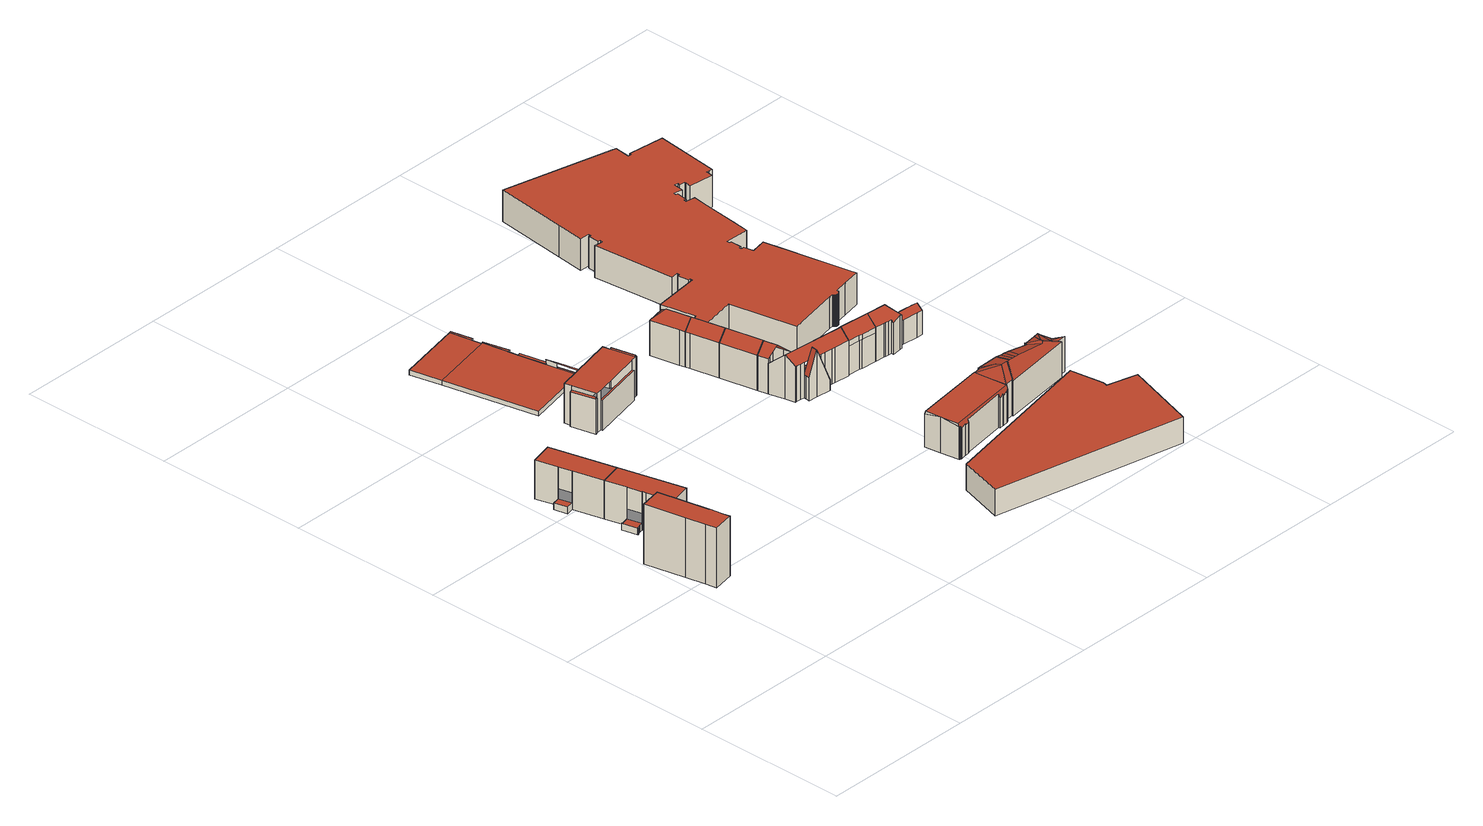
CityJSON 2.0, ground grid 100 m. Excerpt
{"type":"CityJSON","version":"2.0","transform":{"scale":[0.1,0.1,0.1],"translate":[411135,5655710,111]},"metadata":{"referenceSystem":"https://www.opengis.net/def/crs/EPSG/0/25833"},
"CityObjects":{
"building1":{"type":"Building","attributes":{"Gemeindeschluessel":14612000,"Geometrietyp2DReferenz":"3000","function":"31001_9998","roofType":"9999"},"children":["building1-1","building1-2"]},
"building1-1":{"type":"BuildingPart","attributes":{"Dachtyp_tdc":"tdcPolyFlatRoof","Dachneigung":32.72,"QualitaetDacherkennung":37,"Geometrietyp2DReferenz":"3000","measuredHeight":5.26,"roofType":"2100"},"parents":["building1"],"geometry":[{"type":"MultiSurface","lod":"2","boundaries":[[[0,1,2,3]],[[4,5,6,7]],[[5,0,3,6]],[[5,4,1,0]],[[3,2,7,6]]],"semantics":{"surfaces":[{"type":"WallSurface"},{"type":"RoofSurface"},{"type":"GroundSurface"}],"values":[0,0,0,1,2]}}]},
"building1-2":{"type":"BuildingPart","attributes":{"Dachtyp_tdc":"tdcPolyFlatRoof","Dachneigung":0,"QualitaetDacherkennung":58,"Geometrietyp2DReferenz":"3000","measuredHeight":38.92,"roofType":"1000"},"parents":["building1"],"geometry":[{"type":"MultiSurface","lod":"2","boundaries":[[[8,2,1]],[[8,9,10,2]],[[9,11,12,10]],[[11,13,14,12]],[[13,15,16,14]],[[15,17,18,16]],[[17,19,20,18]],[[19,21,7,20]],[[21,4,7]],[[21,19,17,15,13,11,9,8]],[[2,10,12,14,16,18,20,7]]],"semantics":{"surfaces":[{"type":"WallSurface"},{"type":"RoofSurface"},{"type":"GroundSurface"}],"values":[0,0,0,0,0,0,0,0,0,1,2]}}]},
"building2":{"type":"Building","attributes":{"Gemeindeschluessel":14612000,"Geometrietyp2DReferenz":"3000","function":"31001_9998","roofType":"9999"},"children":["building2-1","building2-2"]},
"building2-1":{"type":"BuildingPart","attributes":{"Dachtyp_tdc":"tdcPolyFlatRoof","Dachneigung":0,"QualitaetDacherkennung":63,"Geometrietyp2DReferenz":"3000","measuredHeight":25.12,"roofType":"1000"},"parents":["building2"],"geometry":[{"type":"MultiSurface","lod":"2","boundaries":[[[22,23,24,25]],[[23,26,27,24]],[[26,28,29,27]],[[28,30,31,29]],[[30,32,33,31]],[[32,34,35,33]],[[34,36,37,38,35]],[[39,40,41,42,43]],[[40,44,45,41]],[[44,22,25,45]],[[44,40,39,36,34,32,30,28,26,23,22]],[[25,24,27,29,31,33,35,38,42,41,45]]],"semantics":{"surfaces":[{"type":"WallSurface"},{"type":"RoofSurface"},{"type":"GroundSurface"}],"values":[0,0,0,0,0,0,0,0,0,0,1,2]}}]},
"building2-2":{"type":"BuildingPart","attributes":{"Dachtyp_tdc":"tdcPolyFlatRoof","Dachneigung":0,"QualitaetDacherkennung":78,"Geometrietyp2DReferenz":"3000","measuredHeight":4.37,"roofType":"1000"},"parents":["building2"],"geometry":[{"type":"MultiSurface","lod":"2","boundaries":[[[37,46,47,38]],[[46,48,49,47]],[[48,50,51,49]],[[50,52,53,51]],[[52,54,55,53]],[[54,56,57,55]],[[56,58,59,57]],[[58,60,61,59]],[[60,62,63,61]],[[62,64,65,63]],[[64,43,42,65]],[[43,64,62,60,58,56,54,52,50,48,46,37]],[[38,47,49,51,53,55,57,59,61,63,65,42]]],"semantics":{"surfaces":[{"type":"WallSurface"},{"type":"RoofSurface"},{"type":"GroundSurface"}],"values":[0,0,0,0,0,0,0,0,0,0,0,1,2]}}]},
"building3":{"type":"Building","attributes":{"Gemeindeschluessel":14612000,"Geometrietyp2DReferenz":"3000","function":"31001_9998","roofType":"9999"},"children":["building3-1","building3-2"]},
"building3-1":{"type":"BuildingPart","attributes":{"Dachtyp_tdc":"tdcPolyFlatRoof","Dachneigung":0,"QualitaetDacherkennung":77,"Geometrietyp2DReferenz":"3000","measuredHeight":4.37,"roofType":"1000"},"parents":["building3"],"geometry":[{"type":"MultiSurface","lod":"2","boundaries":[[[66,67,68,69]],[[67,70,71,68]],[[70,72,73,71]],[[72,74,75,73]],[[72,70,67,66,74]],[[75,69,68,71,73]]],"semantics":{"surfaces":[{"type":"WallSurface"},{"type":"RoofSurface"},{"type":"GroundSurface"}],"values":[0,0,0,0,1,2]}}]},
"building3-2":{"type":"BuildingPart","attributes":{"Dachtyp_tdc":"tdcPolyFlatRoof","Dachneigung":0,"QualitaetDacherkennung":64,"Geometrietyp2DReferenz":"3000","measuredHeight":25.1,"roofType":"1000"},"parents":["building3"],"geometry":[{"type":"MultiSurface","lod":"2","boundaries":[[[76,77,78,79]],[[77,80,81,78]],[[80,82,66,69,81]],[[83,84,73,75,74]],[[84,85,86,73]],[[85,87,88,86]],[[87,76,79,88]],[[87,85,84,83,82,80,77,76]],[[79,78,81,69,75,73,86,88]]],"semantics":{"surfaces":[{"type":"WallSurface"},{"type":"RoofSurface"},{"type":"GroundSurface"}],"values":[0,0,0,0,0,0,0,1,2]}}]},
"building4":{"type":"Building","attributes":{"Gemeindeschluessel":14612000,"Geometrietyp2DReferenz":"3000","function":"31001_9998","roofType":"9999"},"children":["building4-1","building4-2","building4-3","building4-4"]},
"building4-1":{"type":"BuildingPart","attributes":{"Dachtyp_tdc":"tdcFreeFormRoof","Dachneigung":64.89,"QualitaetDacherkennung":22,"Geometrietyp2DReferenz":"3000","measuredHeight":23.74,"roofType":"5000"},"parents":["building4"],"geometry":[{"type":"MultiSurface","lod":"2","boundaries":[[[89,90,91,92]],[[90,93,94,91]],[[93,95,96,94]],[[97,95,93]],[[98,97,93,90]],[[98,90,89]],[[97,98,89,95]],[[92,91,94,96]]],"semantics":{"surfaces":[{"type":"WallSurface"},{"type":"RoofSurface"},{"type":"GroundSurface"}],"values":[0,0,0,1,1,1,1,2]}}]},
"building4-2":{"type":"BuildingPart","attributes":{"Dachtyp_tdc":"tdcPolyFlatRoof","Dachneigung":0,"QualitaetDacherkennung":41,"Geometrietyp2DReferenz":"3000","measuredHeight":19.49,"roofType":"1000"},"parents":["building4"],"geometry":[{"type":"MultiSurface","lod":"2","boundaries":[[[99,100,101,102]],[[100,103,104,101]],[[103,105,106,104]],[[105,103,100,99]],[[102,101,104,106]]],"semantics":{"surfaces":[{"type":"WallSurface"},{"type":"RoofSurface"},{"type":"GroundSurface"}],"values":[0,0,0,1,2]}}]},
"building4-3":{"type":"BuildingPart","attributes":{"Dachtyp_tdc":"tdcPolyFlatRoof","Dachneigung":0,"QualitaetDacherkennung":67,"Geometrietyp2DReferenz":"3000","measuredHeight":25.8,"roofType":"1000"},"parents":["building4"],"geometry":[{"type":"MultiSurface","lod":"2","boundaries":[[[107,108,102,109,110]],[[108,99,102]],[[111,106,105]],[[111,112,89,92,106]],[[113,114,115,96,95]],[[114,116,117,115]],[[116,118,119,120,117]],[[116,114,113,112,111,108,107,118]],[[120,109,102,106,92,96,115,117]]],"semantics":{"surfaces":[{"type":"WallSurface"},{"type":"RoofSurface"},{"type":"GroundSurface"}],"values":[0,0,0,0,0,0,0,1,2]}}]},
"building4-4":{"type":"BuildingPart","attributes":{"Dachtyp_tdc":"tdcFreeFormRoof","Dachneigung":62.15,"QualitaetDacherkennung":32,"Geometrietyp2DReferenz":"3000","measuredHeight":26.57,"roofType":"5000"},"parents":["building4"],"geometry":[{"type":"MultiSurface","lod":"2","boundaries":[[[119,121,122,120]],[[121,123,124,122]],[[123,110,109,124]],[[125,110,123]],[[126,125,123,121]],[[126,121,119]],[[125,126,119,110]],[[120,122,124,109]]],"semantics":{"surfaces":[{"type":"WallSurface"},{"type":"RoofSurface"},{"type":"GroundSurface"}],"values":[0,0,0,1,1,1,1,2]}}]},
"building5":{"type":"Building","attributes":{"Gemeindeschluessel":14612000,"Geometrietyp2DReferenz":"3000","function":"31001_9998","roofType":"9999"},"children":["building5-1","building5-2","building5-3","building5-4","building5-5","building5-6","building5-7"]},
"building5-1":{"type":"BuildingPart","attributes":{"Dachtyp_tdc":"tdcPolyFlatRoof","Dachneigung":0,"QualitaetDacherkennung":0,"Geometrietyp2DReferenz":"3000","measuredHeight":3.2,"roofType":"9999"},"parents":["building5"],"geometry":[{"type":"MultiSurface","lod":"2","boundaries":[[[127,128,129,130,131]],[[131,130,132,133,134]],[[130,129,135,132]],[[129,128,136,135]],[[134,137,127,131]],[[133,132,135,136,138]],[[138,136,128,127,137]],[[133,138,137,134]]],"semantics":{"surfaces":[{"type":"RoofSurface"},{"type":"WallSurface"},{"type":"GroundSurface"},{"type":"ClosureSurface","isClosure":"1","QuelleClosure":"LoD1Solid"}],"values":[0,1,1,1,1,2,3,3]}}]},
"building5-2":{"type":"BuildingPart","attributes":{"Dachtyp_tdc":"tdcPolyFlatRoof","Dachneigung":0,"QualitaetDacherkennung":59,"Geometrietyp2DReferenz":"3000","measuredHeight":6.04,"roofType":"1000"},"parents":["building5"],"geometry":[{"type":"MultiSurface","lod":"2","boundaries":[[[139,140,141,142,136,128]],[[143,144,145,146,147,148]],[[149,144,143,140,139]],[[136,142,147,146,138]]],"semantics":{"surfaces":[{"type":"WallSurface"},{"type":"RoofSurface"},{"type":"GroundSurface"}],"values":[0,0,1,2]}}]},
"building5-3":{"type":"BuildingPart","attributes":{"Dachtyp_tdc":"tdcPolyFlatRoof","Dachneigung":0,"QualitaetDacherkennung":25,"Geometrietyp2DReferenz":"3000","measuredHeight":3,"roofType":"1000"},"parents":["building5"],"geometry":[{"type":"MultiSurface","lod":"2","boundaries":[[[150,151,152,153]],[[154,155,156,157]],[[158,150,153,159]],[[158,155,154,151,150]],[[153,152,157,156,159]]],"semantics":{"surfaces":[{"type":"WallSurface"},{"type":"RoofSurface"},{"type":"GroundSurface"}],"values":[0,0,0,1,2]}}]},
"building5-4":{"type":"BuildingPart","attributes":{"Dachtyp_tdc":"tdcPolyFlatRoof","Dachneigung":0,"QualitaetDacherkennung":14,"Geometrietyp2DReferenz":"3000","measuredHeight":3,"roofType":"1000"},"parents":["building5"],"geometry":[{"type":"MultiSurface","lod":"2","boundaries":[[[160,134,133,161]],[[145,162,163,146]],[[162,158,159,163]],[[155,164,165,156]],[[155,158,162,145,137,134,160,164]],[[165,161,133,138,146,163,159,156]]],"semantics":{"surfaces":[{"type":"WallSurface"},{"type":"RoofSurface"},{"type":"GroundSurface"}],"values":[0,0,0,0,1,2]}}]},
"building5-5":{"type":"BuildingPart","attributes":{"Dachtyp_tdc":"tdcPolyFlatRoof","Dachneigung":0,"QualitaetDacherkennung":7,"Geometrietyp2DReferenz":"3000","measuredHeight":2.3,"roofType":"1000"},"parents":["building5"],"geometry":[{"type":"MultiSurface","lod":"2","boundaries":[[[141,166,167,142]],[[166,168,169,167]],[[168,148,147,169]],[[148,168,166,141]],[[142,167,169,147]]],"semantics":{"surfaces":[{"type":"WallSurface"},{"type":"RoofSurface"},{"type":"GroundSurface"}],"values":[0,0,0,1,2]}}]},
"building5-6":{"type":"BuildingPart","attributes":{"Dachtyp_tdc":"tdcPolyFlatRoof","Dachneigung":0,"QualitaetDacherkennung":0,"Geometrietyp2DReferenz":"3000","measuredHeight":3.14,"roofType":"9999"},"parents":["building5"],"geometry":[{"type":"MultiSurface","lod":"2","boundaries":[[[170,171,172,173]],[[173,172,174,152,151]],[[172,171,175,174]],[[171,170,154,157,175]],[[170,173,151,154]],[[152,174,175,157]],[[151,152,157,154]]],"semantics":{"surfaces":[{"type":"RoofSurface"},{"type":"WallSurface"},{"type":"GroundSurface"},{"type":"ClosureSurface","isClosure":"1","QuelleClosure":"LoD1Solid"}],"values":[0,1,1,1,1,2,3]}}]},
"building5-7":{"type":"BuildingPart","attributes":{"Dachtyp_tdc":"tdcPolyFlatRoof","Dachneigung":0,"QualitaetDacherkennung":0,"Geometrietyp2DReferenz":"3000","measuredHeight":3.19,"roofType":"9999"},"parents":["building5"],"geometry":[{"type":"MultiSurface","lod":"2","boundaries":[[[176,177,178,179]],[[179,178,180,165,164]],[[178,177,181,180]],[[177,176,160,161,181]],[[164,160,176,179]],[[165,180,181,161]],[[164,165,161,160]]],"semantics":{"surfaces":[{"type":"RoofSurface"},{"type":"WallSurface"},{"type":"GroundSurface"},{"type":"ClosureSurface","isClosure":"1","QuelleClosure":"LoD1Solid"}],"values":[0,1,1,1,1,2,3]}}]},
"building6":{"type":"Building","attributes":{"Gemeindeschluessel":14612000,"Geometrietyp2DReferenz":"3000","function":"31001_9998","roofType":"9999"},"children":["building6-1","building6-2"]},
"building6-1":{"type":"BuildingPart","attributes":{"Dachtyp_tdc":"tdcGableRoof","Dachneigung":43.54,"QualitaetDacherkennung":91,"Geometrietyp2DReferenz":"3000","measuredHeight":29.02,"roofType":"3100"},"parents":["building6"],"geometry":[{"type":"MultiSurface","lod":"2","boundaries":[[[182,183,184,185]],[[183,186,187,184]],[[186,188,189,187]],[[190,191,192,193,194]],[[191,195,196,192]],[[195,197,198,196]],[[197,199,200,198]],[[199,201,202,200]],[[201,203,204,202]],[[203,205,206,204]],[[205,207,208,206]],[[207,182,185,208]],[[203,201,199,197,195]],[[195,191,190,188,186,183,182,207,205,203]],[[185,184,187,189,193,192,196,198,200,202,204,206,208]],[[188,209,189]]],"semantics":{"surfaces":[{"type":"WallSurface"},{"type":"RoofSurface"},{"type":"GroundSurface"}],"values":[0,0,0,0,0,0,0,0,0,0,0,0,1,1,2,0]}}]},
"building6-2":{"type":"BuildingPart","attributes":{"Dachtyp_tdc":"tdcPolyFlatRoof","Dachneigung":0,"QualitaetDacherkennung":69,"Geometrietyp2DReferenz":"3000","measuredHeight":4.04,"roofType":"1000"},"parents":["building6"],"geometry":[{"type":"MultiSurface","lod":"2","boundaries":[[[209,210,211,189]],[[210,212,213,211]],[[212,214,215,213]],[[214,216,217,215]],[[216,218,219,217]],[[218,220,221,219]],[[220,194,193,221]],[[220,218,216,214,212,210,209,194]],[[193,189,211,213,215,217,219,221]]],"semantics":{"surfaces":[{"type":"WallSurface"},{"type":"RoofSurface"},{"type":"GroundSurface"}],"values":[0,0,0,0,0,0,0,1,2]}}]},
"building7":{"type":"Building","attributes":{"Dachtyp_tdc":"tdcFreeFormRoof","Gemeindeschluessel":14612000,"Dachneigung":43.24,"QualitaetDacherkennung":91,"Geometrietyp2DReferenz":"3000","measuredHeight":29.03,"function":"31001_9998","roofType":"5000"},"geometry":[{"type":"Solid","lod":"2","boundaries":[[[[222,223,224,225]],[[223,226,227,224]],[[226,228,229,227]],[[228,230,231,229]],[[230,232,233,231]],[[232,205,206,233]],[[205,234,202,206]],[[234,199,200,202]],[[199,235,236,200]],[[235,237,238,236]],[[237,222,225,238]],[[232,230,228,226,223,222,239,203,205]],[[239,237,235,199,201,203]],[[205,203,201,234]],[[234,201,199]],[[237,239,222]],[[225,224,227,229,231,233,206,202,200,236,238]]]],"semantics":{"surfaces":[{"type":"WallSurface"},{"type":"RoofSurface"},{"type":"GroundSurface"}],"values":[[0,0,0,0,0,0,0,0,0,0,0,1,1,0,0,0,2]]}}]},
"building8":{"type":"Building","attributes":{"Dachtyp_tdc":"tdcFreeFormRoof","Gemeindeschluessel":14612000,"Dachneigung":1.05,"QualitaetDacherkennung":24,"Geometrietyp2DReferenz":"3000","measuredHeight":23.73,"function":"31001_2000","roofType":"5000"},"geometry":[{"type":"Solid","lod":"2","boundaries":[[[[240,241,242,243]],[[241,244,245,242]],[[244,246,247,245]],[[246,248,249,247]],[[248,250,251,249]],[[250,252,253,251]],[[254,255,256,257,258,259,260,261,262,263,264,265,266,267,268,269,270,271,252,272]],[[273,248,246,244,241,240,274,275,276,277,278,279,280,281,282,283,284,285,286,287,288,289,290,291]],[[273,291,292,254,272,250]],[[250,248,273]],[[290,292,291]],[[252,250,272]],[[292,255,254]],[[253,293,294,295,296,297,298,299,300,301,302,303,304,305,306,307,308,309,310,311,312,313,314,315,316,317,318,319,320,321,322,323,324,325,326,327,243,242,245,247,249,251]],[[271,270,294,293]],[[270,269,295,294]],[[269,268,296,295]],[[268,267,297,296]],[[267,266,298,297]],[[266,265,299,298]],[[265,264,300,299]],[[264,263,301,300]],[[263,262,302,301]],[[262,261,303,302]],[[261,260,304,303]],[[260,259,305,304]],[[259,258,306,305]],[[258,257,307,306]],[[257,256,308,307]],[[256,255,309,308]],[[255,292,310,309]],[[292,290,311,310]],[[290,289,312,311]],[[289,288,313,312]],[[288,287,314,313]],[[287,286,315,314]],[[286,285,316,315]],[[285,284,317,316]],[[284,283,318,317]],[[283,282,319,318]],[[282,281,320,319]],[[281,280,321,320]],[[280,279,322,321]],[[279,278,323,322]],[[278,277,324,323]],[[277,276,325,324]],[[276,275,326,325]],[[275,274,327,326]],[[274,240,243,327]],[[252,271,293,253]]]],"semantics":{"surfaces":[{"type":"WallSurface"},{"type":"RoofSurface"},{"type":"GroundSurface"}],"values":[[0,0,0,0,0,0,1,1,1,0,0,0,0,2,0,0,0,0,0,0,0,0,0,0,0,0,0,0,0,0,0,0,0,0,0,0,0,0,0,0,0,0,0,0,0,0,0,0,0,0]]}}]},
"building9":{"type":"Building","attributes":{"Dachtyp_tdc":"tdcHipAndGableRoof","Gemeindeschluessel":14612000,"Dachneigung":43.78,"QualitaetDacherkennung":84,"Geometrietyp2DReferenz":"3000","measuredHeight":29.1,"function":"31001_9998","roofType":"5000"},"geometry":[{"type":"Solid","lod":"2","boundaries":[[[[328,329,330,331,332,333,334,335,336,337]],[[338,339,340,341,342,343,344,345,346,347,348,349]],[[333,332,339,338]],[[329,328,343,342]],[[332,331,340,339]],[[331,330,341,340]],[[330,329,342,341]],[[328,350,344,343]],[[350,351,345,344]],[[351,352,346,345]],[[352,336,347,346]],[[336,335,348,347]],[[335,334,349,348]],[[334,333,338,349]],[[336,352,337]],[[352,351,350,328,337]]]],"semantics":{"surfaces":[{"type":"RoofSurface"},{"type":"GroundSurface"},{"type":"WallSurface"}],"values":[[0,1,2,2,2,2,2,2,2,2,2,2,2,2,0,0]]}}]},
"building10":{"type":"Building","attributes":{"name":"Centrum Galerie Dresden","Dachtyp_tdc":"tdcPolyFlatRoof","Gemeindeschluessel":14612000,"Dachneigung":0,"QualitaetDacherkennung":41,"Geometrietyp2DReferenz":"3000","measuredHeight":17,"function":"31001_2052","roofType":"1000"},"geometry":[{"type":"Solid","lod":"2","boundaries":[[[[353,354,355,356]],[[354,357,358,355]],[[357,359,360,358]],[[359,361,362,360]],[[361,363,364,362]],[[363,365,366,364]],[[365,367,368,366]],[[367,369,370,368]],[[369,353,356,370]],[[369,367,365,363,361,359,357,354,353]],[[356,355,358,360,362,364,366,368,370]]]],"semantics":{"surfaces":[{"type":"WallSurface"},{"type":"RoofSurface"},{"type":"GroundSurface"}],"values":[[0,0,0,0,0,0,0,0,0,1,2]]}}]},
"building11":{"type":"Building","attributes":{"Gemeindeschluessel":14612000,"Geometrietyp2DReferenz":"3000","function":"31001_9998","roofType":"9999"},"children":["building11-1","building11-2","building11-3","building11-4","building11-5"]},
"building11-1":{"type":"BuildingPart","attributes":{"Dachtyp_tdc":"tdcGableRoof","Dachneigung":68.09,"QualitaetDacherkennung":2,"Geometrietyp2DReferenz":"3000","measuredHeight":30.54,"roofType":"3100"},"parents":["building11"],"geometry":[{"type":"MultiSurface","lod":"2","boundaries":[[[371,372,373,374]],[[372,375,376,373]],[[377,378,379,380]],[[378,381,382,379]],[[381,383,384,382]],[[377,375,372,371,385,386]],[[386,387,383,381,378,377]],[[384,388,374,373,376,380,379,382]],[[375,377,380,376]]],"semantics":{"surfaces":[{"type":"WallSurface"},{"type":"RoofSurface"},{"type":"GroundSurface"}],"values":[0,0,0,0,0,1,1,2,0]}}]},
"building11-2":{"type":"BuildingPart","attributes":{"Dachtyp_tdc":"tdcPolyFlatRoof","Dachneigung":0,"QualitaetDacherkennung":70,"Geometrietyp2DReferenz":"3000","measuredHeight":4.49,"roofType":"1000"},"parents":["building11"],"geometry":[{"type":"MultiSurface","lod":"2","boundaries":[[[389,390,391,392]],[[390,393,394,391]],[[393,395,396,394]],[[395,397,398,396]],[[399,389,392,400]],[[399,397,395,393,390,389]],[[392,391,394,396,398,400]]],"semantics":{"surfaces":[{"type":"WallSurface"},{"type":"RoofSurface"},{"type":"GroundSurface"}],"values":[0,0,0,0,0,1,2]}}]},
"building11-3":{"type":"BuildingPart","attributes":{"Dachtyp_tdc":"tdcGableRoof","Dachneigung":42.58,"QualitaetDacherkennung":65,"Geometrietyp2DReferenz":"3000","measuredHeight":28.92,"roofType":"3100"},"parents":["building11"],"geometry":[{"type":"MultiSurface","lod":"2","boundaries":[[[401,402,403,404]],[[402,190,405,403]],[[190,406,407,405]],[[406,408,409,407]],[[408,410,411,412,409]],[[413,197,414,415,416]],[[197,401,404,414]],[[417,418,410,408,406,190,402,401]],[[401,197,413,417]],[[404,403,405,407,409,412,419,420,421,415,414]]],"semantics":{"surfaces":[{"type":"WallSurface"},{"type":"RoofSurface"},{"type":"GroundSurface"}],"values":[0,0,0,0,0,0,0,1,1,2]}}]},
"building11-4":{"type":"BuildingPart","attributes":{"Dachtyp_tdc":"tdcPolyFlatRoof","Dachneigung":0,"QualitaetDacherkennung":43,"Geometrietyp2DReferenz":"3000","measuredHeight":4.54,"roofType":"1000"},"parents":["building11"],"geometry":[{"type":"MultiSurface","lod":"2","boundaries":[[[422,423,398,397]],[[411,424,425,412]],[[424,399,400,425]],[[399,424,411,426,422,397]],[[398,423,419,412,425,400]]],"semantics":{"surfaces":[{"type":"WallSurface"},{"type":"RoofSurface"},{"type":"GroundSurface"}],"values":[0,0,0,1,2]}}]},
"building11-5":{"type":"BuildingPart","attributes":{"Dachtyp_tdc":"tdcGableRoof","Dachneigung":41.52,"QualitaetDacherkennung":53,"Geometrietyp2DReferenz":"3000","measuredHeight":28.75,"roofType":"3100"},"parents":["building11"],"geometry":[{"type":"MultiSurface","lod":"2","boundaries":[[[427,428,429,423,422]],[[428,430,431,429]],[[430,432,433,431]],[[432,434,435,433]],[[434,436,437,435]],[[436,438,439,437]],[[438,440,441,439]],[[440,442,443,441]],[[442,444,445,443]],[[444,446,447,445]],[[446,448,449,447]],[[448,450,371,374,449]],[[451,452,453,384,383]],[[452,454,455,453]],[[454,456,457,455]],[[456,458,459,457]],[[458,460,461,459]],[[460,462,463,461]],[[462,416,415,463]],[[416,464,421,415]],[[462,460,458,456,454,452,451,387,465,385,450,448,446,444,442,440]],[[440,438,436,434,432,430,428,427,466,467,464,416,462]],[[420,419,423,429,431,433,435,437,439,441,443,445,447,449,374,388,384,453,455,457,459,461,463,415,421]]],"semantics":{"surfaces":[{"type":"WallSurface"},{"type":"RoofSurface"},{"type":"GroundSurface"}],"values":[0,0,0,0,0,0,0,0,0,0,0,0,0,0,0,0,0,0,0,0,1,1,2]}}]},
"building12":{"type":"Building","attributes":{"Dachtyp_tdc":"tdcFreeFormRoof","Gemeindeschluessel":14612000,"Dachneigung":44.48,"QualitaetDacherkennung":60,"Geometrietyp2DReferenz":"3000","measuredHeight":28.43,"function":"31001_9998","roofType":"5000"},"geometry":[{"type":"Solid","lod":"2","boundaries":[[[[468,469,470,471]],[[469,472,473,470]],[[472,474,475,473]],[[474,476,477,475]],[[476,478,479,477]],[[478,480,481,479]],[[480,482,483,481]],[[482,484,485,483]],[[484,486,487,485]],[[486,488,489,487]],[[488,490,491,489]],[[490,492,493,491]],[[492,494,495,493]],[[494,468,471,495]],[[496,497,498,499,500,501]],[[502,486,484,482,480,478,476,503,498,497,504]],[[488,502,504,490]],[[490,504,497,496,492]],[[469,499,498,472]],[[472,498,503,474]],[[474,503,476]],[[486,502,488]],[[494,501,500,468]],[[492,496,501,494]],[[468,500,499,469]],[[471,470,473,475,477,479,481,483,485,487,489,491,493,495]]]],"semantics":{"surfaces":[{"type":"WallSurface"},{"type":"RoofSurface"},{"type":"GroundSurface"}],"values":[[0,0,0,0,0,0,0,0,0,0,0,0,0,0,1,1,0,0,0,0,0,0,0,0,0,2]]}}]},
"building13":{"type":"Building","attributes":{"Dachtyp_tdc":"tdcFreeFormRoof","Gemeindeschluessel":14612000,"Dachneigung":16.21,"QualitaetDacherkennung":9,"Geometrietyp2DReferenz":"3000","measuredHeight":26.25,"function":"31001_2000","roofType":"5000"},"geometry":[{"type":"Solid","lod":"2","boundaries":[[[[505,506,507,508]],[[506,509,510,507]],[[509,511,512,510]],[[511,513,514,512]],[[513,515,516,514]],[[515,517,518,516]],[[517,519,520,518]],[[519,521,522,520]],[[521,523,524,522]],[[523,525,526,524]],[[525,527,528,526]],[[527,529,530,528]],[[529,531,532,530]],[[531,533,534,532]],[[533,535,536,534]],[[535,537,538,536]],[[537,539,540,538]],[[539,541,542,540]],[[541,543,544,542]],[[543,545,546,544]],[[547,548,549,550]],[[548,551,552,549]],[[551,505,508,552]],[[553,554,555,551,548]],[[553,548,547]],[[556,554,553,547,557]],[[558,556,557,559]],[[560,561,562,563,564,565,566,567,568,558,559,545]],[[560,545,543]],[[561,560,543,541]],[[569,562,561,541,539]],[[570,571,569,539,537]],[[570,537,535]],[[533,570,535]],[[531,570,533]],[[570,531,571]],[[529,571,531]],[[529,569,571]],[[529,572,569]],[[529,573,572]],[[527,573,529]],[[573,527,574]],[[575,574,527,525]],[[575,525,523]],[[573,574,575,523,521]],[[572,573,521,519]],[[563,562,569,572,519,517]],[[564,563,517,515]],[[565,564,515,513]],[[566,565,513,511]],[[567,566,511,509]],[[568,567,509,506]],[[555,554,556,558,568,506,505]],[[555,505,551]],[[508,507,510,512,514,516,518,520,522,524,526,528,530,532,534,536,538,540,542,544,546,576,577,550,549,552]],[[545,559,576,546]],[[559,557,577,576]],[[557,547,550,577]]]],"semantics":{"surfaces":[{"type":"WallSurface"},{"type":"RoofSurface"},{"type":"GroundSurface"}],"values":[[0,0,0,0,0,0,0,0,0,0,0,0,0,0,0,0,0,0,0,0,0,0,0,1,1,1,1,1,1,1,1,1,1,1,1,1,1,1,1,1,1,1,1,1,1,1,1,1,1,1,1,1,1,1,2,0,0,0]]}}]},
"building14":{"type":"Building","attributes":{"Gemeindeschluessel":14612000,"Geometrietyp2DReferenz":"3000","function":"31001_9998","roofType":"9999"},"children":["building14-1","building14-2","building14-3"]},
"building14-1":{"type":"BuildingPart","attributes":{"Dachtyp_tdc":"tdcGableRoof","Dachneigung":36.53,"QualitaetDacherkennung":72,"Geometrietyp2DReferenz":"3000","measuredHeight":18.6,"roofType":"3100"},"parents":["building14"],"geometry":[{"type":"MultiSurface","lod":"2","boundaries":[[[578,579,580,581]],[[579,582,583,580]],[[582,584,585,583]],[[584,586,587,585]],[[586,588,589,587]],[[588,590,591,589]],[[590,592,593,591]],[[592,594,595,593]],[[594,596,597,595]],[[598,578,581,599]],[[600,596,594,592,590,588]],[[588,586,584,582,579,578,598,600]],[[581,580,583,585,587,589,591,593,595,597,601,599]]],"semantics":{"surfaces":[{"type":"WallSurface"},{"type":"RoofSurface"},{"type":"GroundSurface"}],"values":[0,0,0,0,0,0,0,0,0,0,1,1,2]}}]},
"building14-2":{"type":"BuildingPart","attributes":{"Dachtyp_tdc":"tdcGableRoof","Dachneigung":20.57,"QualitaetDacherkennung":4,"Geometrietyp2DReferenz":"3000","measuredHeight":6.68,"roofType":"3100"},"parents":["building14"],"geometry":[{"type":"MultiSurface","lod":"2","boundaries":[[[602,603,604,605]],[[603,606,607,604]],[[606,608,609,607]],[[610,611,612,613]],[[611,614,615,612]],[[614,616,617,615]],[[616,618,619,617]],[[618,620,621,619]],[[620,602,605,621]],[[616,614,611,610,622]],[[622,608,606,603,602,620,618,616]],[[605,604,607,609,623,613,612,615,617,619,621]]],"semantics":{"surfaces":[{"type":"WallSurface"},{"type":"RoofSurface"},{"type":"GroundSurface"}],"values":[0,0,0,0,0,0,0,0,0,1,1,2]}}]},
"building14-3":{"type":"BuildingPart","attributes":{"Dachtyp_tdc":"tdcHipAndGableRoof","Dachneigung":43.85,"QualitaetDacherkennung":66,"Geometrietyp2DReferenz":"3000","measuredHeight":28.26,"roofType":"5000"},"parents":["building14"],"geometry":[{"type":"MultiSurface","lod":"2","boundaries":[[[624,625,626,627]],[[625,628,629,626]],[[628,630,631,629]],[[630,496,632,631]],[[496,497,633,632]],[[497,504,634,633]],[[504,635,610,613,634]],[[636,637,638,609,608]],[[637,639,640,638]],[[639,641,642,640]],[[641,643,599,642]],[[643,598,599]],[[644,597,596]],[[644,645,646,597]],[[645,647,648,646]],[[647,649,650,648]],[[649,624,627,650]],[[645,644,643,641,651]],[[641,639,637,636,635,504,497,651]],[[497,496,630,628,625,624,649,647,645,651]],[[627,626,629,631,632,633,634,613,623,609,638,640,642,599,601,597,646,648,650]]],"semantics":{"surfaces":[{"type":"WallSurface"},{"type":"RoofSurface"},{"type":"GroundSurface"}],"values":[0,0,0,0,0,0,0,0,0,0,0,0,0,0,0,0,0,1,1,1,2]}}]},
"building15":{"type":"Building","attributes":{"name":"Altmarkt-Galerie","Dachtyp_tdc":"tdcPolyFlatRoof","Gemeindeschluessel":14612000,"Dachneigung":0,"QualitaetDacherkennung":15,"Geometrietyp2DReferenz":"3000","measuredHeight":20.53,"function":"31001_2052","roofType":"1000"},"geometry":[{"type":"Solid","lod":"2","boundaries":[[[[652,653,654,655]],[[653,656,657,654]],[[656,658,659,657]],[[658,660,661,659]],[[660,662,663,661]],[[662,664,665,663]],[[664,666,667,665]],[[666,668,669,667]],[[668,670,671,669]],[[670,672,673,671]],[[672,674,675,673]],[[674,676,677,675]],[[676,678,679,677]],[[678,680,681,679]],[[680,682,683,681]],[[682,684,685,683]],[[684,686,687,685]],[[686,688,689,687]],[[688,690,691,689]],[[690,692,693,691]],[[692,694,695,693]],[[694,696,697,695]],[[694,692,690,688,686,684,682,680,678,676,674,672,670,668,666,664,662,660,658,656,653,652,698,699,700,701,702,703,704,705,706,707,708,709,710,711,712,713,714,715,716,717,718,719,720,721,722,723,724,725,726,727,728,729,730,731,732,733,734,735,736,737,738,739,740,741,742,743,744,745,746,747,748,749,750,751,752,753,754,755,756,757,758,759,760,761,762,763,764,765,766,767,768,769,770,771,772,773,774,775,776,777,778,779,780,781,782,783,784,785,786,787,788,789,696]],[[697,790,791,792,793,794,795,796,797,798,799,800,801,802,803,804,805,806,807,808,809,810,811,812,813,814,815,816,817,818,819,820,821,822,823,824,825,826,827,828,829,830,831,832,833,834,835,836,837,838,839,840,841,842,843,844,845,846,847,848,849,850,851,852,853,854,855,856,857,858,859,860,861,862,863,864,865,866,867,868,869,870,871,872,227,873,225,874,875,876,877,878,879,655,654,657,659,661,663,665,667,669,671,673,675,677,679,681,683,685,687,689,691,693,695]],[[696,789,790,697]],[[789,788,791,790]],[[788,787,792,791]],[[787,786,793,792]],[[786,785,794,793]],[[785,784,795,794]],[[784,783,796,795]],[[783,782,797,796]],[[782,781,798,797]],[[781,780,799,798]],[[780,779,800,799]],[[779,778,801,800]],[[778,777,802,801]],[[777,776,803,802]],[[776,775,804,803]],[[775,774,805,804]],[[774,773,806,805]],[[773,772,807,806]],[[772,771,808,807]],[[771,770,809,808]],[[770,769,810,809]],[[769,768,811,810]],[[768,767,812,811]],[[767,766,813,812]],[[766,765,814,813]],[[765,764,815,814]],[[764,763,816,815]],[[763,762,817,816]],[[762,761,818,817]],[[761,760,819,818]],[[760,759,820,819]],[[759,758,821,820]],[[758,757,822,821]],[[757,756,823,822]],[[756,755,824,823]],[[755,754,825,824]],[[754,753,826,825]],[[753,752,827,826]],[[752,751,828,827]],[[751,750,829,828]],[[750,749,830,829]],[[749,748,831,830]],[[748,747,832,831]],[[747,746,833,832]],[[746,745,834,833]],[[745,744,835,834]],[[744,743,836,835]],[[743,742,837,836]],[[742,741,838,837]],[[741,740,839,838]],[[740,739,840,839]],[[739,738,841,840]],[[738,737,842,841]],[[737,736,843,842]],[[736,735,844,843]],[[735,734,845,844]],[[734,733,846,845]],[[733,732,847,846]],[[732,731,848,847]],[[731,730,849,848]],[[730,729,850,849]],[[729,728,851,850]],[[728,727,852,851]],[[727,726,853,852]],[[726,725,854,853]],[[725,724,855,854]],[[724,723,856,855]],[[723,722,857,856]],[[722,721,858,857]],[[721,720,859,858]],[[720,719,860,859]],[[719,718,861,860]],[[718,717,862,861]],[[717,716,863,862]],[[716,715,864,863]],[[715,714,865,864]],[[714,713,866,865]],[[713,712,867,866]],[[712,711,868,867]],[[711,710,869,868]],[[710,709,870,869]],[[709,708,871,870]],[[708,707,872,871]],[[707,706,227,872]],[[706,705,873,227]],[[705,704,225,873]],[[704,703,874,225]],[[703,702,875,874]],[[702,701,876,875]],[[701,700,877,876]],[[700,699,878,877]],[[699,698,879,878]],[[698,652,655,879]]]],"semantics":{"surfaces":[{"type":"WallSurface"},{"type":"RoofSurface"},{"type":"GroundSurface"}],"values":[[0,0,0,0,0,0,0,0,0,0,0,0,0,0,0,0,0,0,0,0,0,0,1,2,0,0,0,0,0,0,0,0,0,0,0,0,0,0,0,0,0,0,0,0,0,0,0,0,0,0,0,0,0,0,0,0,0,0,0,0,0,0,0,0,0,0,0,0,0,0,0,0,0,0,0,0,0,0,0,0,0,0,0,0,0,0,0,0,0,0,0,0,0,0,0,0,0,0,0,0,0,0,0,0,0,0,0,0,0,0,0,0,0,0,0,0,0]]}}]}
},
"vertices":[
[239,976,75],[223,973,64],[223,973,22],[239,976,22],[207,1052,64],[224,1055,75],[224,1055,22],[207,1052,22],
[223,973,411],[233,921,411],[233,921,22],[95,893,411],[95,893,22],[81,961,411],[81,961,22],[55,1089,411],[55,1089,22],[2,1351,411],[2,1351,22],[142,1379,411],[142,1379,22],[207,1052,411],
[331,1850,276],[435,1430,276],[435,1430,25],[331,1850,25],[319,1402,276],[319,1402,25],[288,1394,276],[288,1394,25],[279,1434,276],[279,1434,25],[250,1560,276],[250,1560,25],[244,1584,276],[244,1584,25],[242,1584,276],[242,1584,68],[242,1584,25],[219,1677,276],[220,1678,276],[220,1678,25],[219,1677,25],[219,1677,68],[186,1814,276],[186,1814,25],
[220,1579,68],[220,1579,25],[215,1577,68],[215,1577,25],[196,1573,68],[196,1573,25],[198,1568,68],[198,1568,25],[194,1567,68],[194,1567,25],[169,1669,68],[169,1669,25],[173,1670,68],[173,1670,25],[174,1666,68],[174,1666,25],[182,1668,68],[182,1668,25],[203,1673,68],[203,1673,25],
[137,2008,68],[91,1996,68],[91,1996,24],[137,2008,24],[70,2081,68],[70,2081,24],[115,2092,68],[115,2092,24],[116,2092,68],[116,2092,24],
[331,1850,275],[186,1814,275],[186,1814,24],[331,1850,24],[138,2008,275],[138,2008,24],[137,2008,275],[116,2092,275],[115,2092,275],[80,2233,275],[80,2233,24],[227,2270,275],[227,2270,24],
[818,2445,233],[806,2442,233],[806,2442,8],[818,2445,8],[769,2601,233],[769,2601,8],[780,2604,233],[780,2604,8],[776,2596,245],[810,2449,246],
[1196,2533,203],[1199,2521,203],[1199,2521,8],[1196,2533,8],[857,2441,203],[857,2441,8],[854,2453,203],[854,2453,8],
[1233,2542,266],[1196,2533,266],[1233,2542,8],[1233,2542,263],[854,2453,266],[818,2445,266],[780,2604,266],[770,2647,266],[770,2647,8],[1186,2744,266],[1186,2744,8],[1196,2701,266],[1196,2701,263],[1196,2701,8],
[1207,2703,263],[1207,2703,8],[1245,2544,263],[1245,2544,8],[1237,2549,274],[1203,2696,274],
[1102,3090,42],[1107,3091,42],[1122,3094,42],[1085,3267,42],[1069,3264,42],[1085,3267,10],[1069,3264,10],[1069,3264,40],[1122,3094,10],[1107,3091,10],[1102,3090,40],[1102,3090,10],
[1107,3091,70],[1122,3028,70],[1122,3028,33],[1122,3028,10],[1154,2891,70],[1140,2888,70],[1140,2888,40],[1140,2888,10],[1154,2891,10],[1154,2891,33],[1102,3090,70],
[552,3601,40],[981,3694,40],[981,3694,10],[552,3601,10],[1007,3556,40],[1020,3492,40],[1020,3492,10],[1007,3556,10],[596,3398,40],[596,3398,10],
[1057,3327,40],[1057,3327,10],[726,2798,40],[726,2798,10],[1026,3493,40],[1026,3493,10],
[1135,3031,33],[1135,3031,10],[1165,2893,33],[1165,2893,10],
[1007,3556,41],[1022,3558,41],[992,3696,41],[981,3694,41],[992,3696,10],[1022,3558,10],
[1057,3327,42],[1071,3330,42],[1035,3495,42],[1026,3493,42],[1035,3495,10],[1071,3330,10],
[1802,2315,247],[1811,2273,247],[1811,2273,18],[1802,2315,18],[1818,2240,247],[1818,2240,18],[1819,2234,247],[1819,2234,18],[1845,2108,247],[1782,2094,308],[1782,2094,18],[1845,2108,18],[1845,2108,59],[1781,2094,309],[1781,2094,18],[1717,2081,247],[1717,2081,18],[1668,2319,247],[1668,2319,18],[1731,2332,308],[1731,2332,18],[1732,2332,309],[1732,2332,18],[1796,2346,247],[1796,2346,18],[1798,2332,247],[1798,2332,18],[1819,2234,59],
[1850,2240,59],[1850,2240,18],[1853,2229,59],[1853,2229,18],[1857,2211,59],[1857,2211,18],[1862,2183,59],[1862,2183,18],[1866,2165,59],[1866,2165,18],[1877,2114,59],[1877,2114,18],
[1751,2558,247],[1757,2528,247],[1757,2528,18],[1751,2558,18],[1759,2520,247],[1759,2520,18],[1766,2487,247],[1766,2487,18],[1774,2450,247],[1774,2450,18],[1778,2432,247],[1778,2432,18],[1731,2332,247],[1631,2502,247],[1631,2502,18],[1624,2532,247],[1624,2532,18],[1687,2545,309],
[1961,787,219],[1960,792,231],[1960,792,21],[1961,787,21],[1953,790,230],[1953,790,21],[1953,792,234],[1953,792,21],[1948,791,233],[1948,791,21],[1928,910,257],[1928,910,21],[1913,1018,237],[1913,1018,21],[2381,1078,259],[2380,1078,258],[2379,1085,241],[2374,1084,241],[2374,1087,234],[2365,1085,235],[2363,1092,217],[2359,1092,215],[2314,1085,215],[2310,1084,217],[2310,1080,226],[1981,1034,221],[1981,1036,217],[1977,1035,217],[1932,1030,214],[1932,1029,217],[1928,1028,217],[1929,1021,237],[1914,1010,259],[1947,798,255],[1998,794,223],[1997,797,230],[2002,798,231],[2003,793,218],[2029,798,221],[2028,804,238],[2330,851,245],[2332,841,218],[2358,846,222],[2357,849,229],[2364,850,230],[2365,845,217],[2401,853,224],[2401,855,230],[2409,857,232],[2409,859,237],[2412,860,238],[2411,866,255],[2411,867,255],[1929,1021,21],[1928,1028,21],[1932,1029,21],[1932,1030,21],[1977,1035,21],[1981,1036,21],[1981,1034,21],[2310,1080,21],[2310,1084,21],[2314,1085,21],[2359,1092,21],[2363,1092,21],[2365,1085,21],[2374,1087,21],[2374,1084,21],[2379,1085,21],[2380,1078,21],[2411,867,21],[2412,860,21],[2409,859,21],[2409,857,21],[2401,855,21],[2401,853,21],[2365,845,21],[2364,850,21],[2357,849,21],[2358,846,21],[2332,841,21],[2330,851,21],[2028,804,21],[2029,798,21],[2003,793,21],[2002,798,21],[1997,797,21],[1998,794,21],
[1688,2545,308],[1751,2558,246],[1744,2595,246],[1742,2601,246],[1739,2618,246],[1724,2690,246],[1718,2717,246],[1709,2760,246],[1705,2780,246],[1655,2702,308],[1724,2690,17],[1739,2618,17],[1742,2601,17],[1744,2595,17],[1751,2558,17],[1688,2545,17],[1624,2532,17],[1618,2567,17],[1578,2753,17],[1705,2780,17],[1709,2760,17],[1718,2717,17],[1624,2532,246],[1618,2567,247],[1578,2753,246],
[2828,757,193],[2827,756,193],[2827,756,23],[2828,757,23],[2857,557,193],[2857,557,23],[2850,526,193],[2850,526,23],[3045,473,193],[3045,473,23],[2898,0,193],[2898,0,23],[1661,260,193],[1661,260,23],[1746,553,193],[1746,553,23],[2826,772,193],[2826,772,23],
[1988,1826,86],[1987,1813,87],[1987,1813,19],[1988,1826,19],[1985,1787,86],[1985,1787,19],[1889,1796,324],[1831,1801,168],[1831,1801,19],[1889,1796,19],[1833,1826,168],[1833,1826,19],[1834,1840,168],[1834,1840,19],[1923,1832,249],[1893,1835,324],[1864,1837,249],[1893,1835,19],
[1927,2019,64],[1937,2019,64],[1937,2019,19],[1927,2019,19],[2044,2009,64],[2044,2009,19],[2044,2002,64],[2044,2002,19],[2043,1992,64],[2043,1992,19],[1925,2002,64],[1925,2002,19],
[1780,2094,308],[1782,2094,306],[1782,2094,19],[1780,2094,19],[1845,2108,19],[1877,2114,217],[1877,2114,19],[1891,2048,218],[1891,2048,19],[1900,2005,218],[1900,2005,64],[1900,2005,19],[1732,2013,247],[1717,2081,19],[1732,2013,19],[1732,2013,217],[1799,2007,308],[1901,1998,218],[1901,1998,19],[1799,2007,19],[1733,2013,19],
[2042,1986,64],[2042,1986,19],[1915,2003,64],[1915,2003,19],[1901,1998,64],
[2042,1986,216],[2075,1984,216],[2075,1984,19],[2102,1981,216],[2102,1981,19],[2118,1980,216],[2118,1980,19],[2176,1975,216],[2176,1975,19],[2173,1941,246],[2173,1941,19],[2167,1876,304],[2167,1876,19],[2167,1873,307],[2167,1873,19],[2162,1811,249],[2162,1811,19],[2063,1820,249],[2063,1820,19],[2039,1822,249],[2039,1822,19],[1988,1827,249],[1988,1827,19],[1988,1826,249],[1834,1840,249],[1809,1842,249],[1809,1842,19],[1780,1845,249],[1780,1845,19],[1776,1845,249],[1776,1845,19],[1770,1845,249],[1770,1845,19],[1769,1845,249],[1769,1845,19],[1755,1909,307],[1755,1909,19],[1733,2013,217],[1893,1835,249],[1901,1998,217],[1799,2007,217],
[2240,1805,211],[2162,1811,211],[2162,1811,25],[2240,1805,25],[2167,1876,211],[2167,1876,25],[2173,1941,211],[2173,1941,25],[2176,1975,211],[2176,1975,25],[2253,1968,211],[2253,1968,25],[2272,1967,211],[2272,1967,25],[2300,1964,211],[2300,1964,25],[2314,1963,211],[2314,1963,25],[2375,1958,211],[2375,1958,25],[2372,1925,211],[2372,1925,25],[2366,1860,211],[2366,1860,25],[2361,1794,211],[2361,1794,25],[2263,1802,211],[2263,1802,25],[2361,1794,246],[2366,1859,309],[2167,1876,309],[2162,1811,247],[2240,1805,247],[2263,1802,246],[2372,1925,244],[2173,1941,244],[2366,1860,308],
[2432,1095,256],[2576,1097,256],[2576,1097,25],[2432,1095,25],[2583,1097,256],[2583,1097,25],[2612,1094,256],[2612,1094,25],[2636,1091,256],[2636,1091,25],[2668,1087,256],[2668,1087,25],[2788,1058,256],[2788,1058,25],[2791,1067,256],[2791,1067,25],[2788,1066,256],[2788,1066,25],[2787,1076,256],[2787,1076,25],[2790,1077,256],[2790,1077,25],[2790,1072,256],[2790,1072,25],[2873,1085,256],[2873,1085,25],[2906,1090,256],[2906,1090,25],[2907,1085,256],[2907,1085,25],[2921,999,256],[2921,999,25],[2987,962,256],[2987,962,25],[2928,954,256],[2928,954,25],[2930,941,256],[2930,941,25],[2932,941,256],[2932,941,25],[2933,935,256],[2933,935,25],[2411,867,256],[2380,1078,256],[2380,1078,25],[2411,867,25],[2433,1086,256],[2433,1086,25],[2502,988,287],[2508,989,287],[2505,1032,274],[2550,992,286],[2465,875,256],[2555,988,287],[2466,865,256],[2929,938,257],[2928,938,257],[2846,996,277],[2832,983,274],[2650,991,284],[2623,991,285],[2602,991,286],[2575,990,287],[2573,990,287],[2847,1011,276],[2893,979,265],[2849,1012,276],[2795,1070,257],[2791,1070,257],[2789,1071,256],[2788,1075,256],[2466,865,25],[2465,875,25],
[2602,1879,182],[2688,1872,182],[2688,1872,26],[2602,1879,26],[2702,1871,182],[2702,1871,26],[2720,1870,182],[2720,1870,26],[2740,1868,182],[2740,1868,26],[2737,1828,212],[2737,1828,26],[2733,1789,183],[2733,1789,26],[2696,1791,183],[2696,1791,26],[2595,1800,183],[2595,1800,26],[2557,1804,183],[2557,1804,26],[2563,1882,182],[2563,1882,26],[2560,1842,212],[2560,1842,26],
[2487,1948,59],[2495,1948,56],[2495,1948,26],[2487,1948,26],[2509,1947,51],[2509,1947,26],[2506,1913,51],[2506,1913,26],[2372,1924,53],[2372,1925,53],[2372,1925,26],[2372,1924,26],[2375,1958,53],[2375,1958,26],[2398,1956,93],[2398,1956,26],[2456,1951,71],[2456,1951,26],[2471,1950,65],[2471,1950,26],[2395,1922,93],[2395,1922,26],
[2478,1784,245],[2459,1785,245],[2459,1785,26],[2478,1784,26],[2435,1788,246],[2435,1788,26],[2424,1789,245],[2424,1789,26],[2361,1794,26],[2366,1859,26],[2366,1860,26],[2372,1924,246],[2506,1913,246],[2530,1912,245],[2530,1912,26],[2554,1909,246],[2554,1909,26],[2565,1908,245],[2565,1908,26],[2563,1882,245],[2557,1804,245],[2555,1777,245],[2555,1777,26],[2543,1778,245],[2543,1778,26],[2482,1769,231],[2482,1769,26],[2494,1849,309],
[2062,2881,224],[2061,2897,224],[2061,2897,18],[2062,2881,18],[2047,2896,224],[2047,2896,18],[2040,2969,224],[2040,2969,18],[2054,2970,224],[2054,2970,18],[2053,2986,224],[2053,2986,18],[2007,2982,224],[2007,2982,18],[1956,3509,224],[1956,3509,18],[2012,3506,224],[2012,3506,18],[2013,3522,224],[2013,3522,18],[1999,3523,224],[1999,3523,18],[2003,3596,224],[2003,3596,18],[2017,3595,224],[2017,3595,18],[2017,3611,224],[2017,3611,18],[1955,3614,224],[1955,3614,18],[1976,3791,224],[1976,3791,18],[2030,4262,224],[2030,4262,18],[2056,4255,224],[2056,4255,18],[2736,4093,224],[2736,4093,18],[2758,4088,224],[2758,4088,18],[2759,4087,224],[2759,4087,18],[2747,3989,224],[2747,3989,18],[2771,3987,224],[2771,3987,18],[1762,2843,224],[1807,2622,224],[1784,2611,224],[1773,2607,224],[1742,2600,224],[1744,2595,224],[1751,2558,224],[1758,2528,224],[1759,2520,224],[2020,2573,224],[2107,2143,224],[2446,2211,224],[2470,2216,224],[2471,2214,224],[2472,2213,224],[2472,2211,224],[2473,2209,224],[2474,2208,224],[2475,2207,224],[2477,2205,224],[2478,2204,224],[2479,2203,224],[2481,2202,224],[2482,2201,224],[2484,2200,224],[2486,2200,224],[2487,2199,224],[2489,2199,224],[2491,2198,224],[2493,2198,224],[2494,2198,224],[2496,2198,224],[2498,2198,224],[2500,2198,224],[2501,2199,224],[2503,2199,224],[2505,2200,224],[2506,2201,224],[2508,2202,224],[2509,2203,224],[2511,2204,224],[2512,2205,224],[2513,2206,224],[2515,2208,224],[2516,2209,224],[2517,2210,224],[2517,2212,224],[2518,2214,224],[2519,2215,224],[2519,2217,224],[2520,2219,224],[2520,2221,224],[2520,2222,224],[2520,2224,224],[2520,2226,224],[2605,2243,224],[2724,2267,224],[2714,2317,224],[2668,2544,224],[2629,2739,224],[2606,2855,224],[2508,2835,224],[2496,2897,224],[2475,2898,224],[2475,2914,224],[2489,2914,224],[2490,2987,224],[2476,2987,224],[2476,3003,224],[2633,3003,224],[2646,3119,224],[2673,3354,224],[2683,3435,224],[2623,3444,224],[2625,3460,224],[2639,3458,224],[2649,3530,224],[2636,3532,224],[2638,3548,224],[2695,3539,224],[2702,3600,224],[2726,3598,224],[2724,3583,224],[2761,3579,224],[2760,3570,224],[2756,3533,224],[2913,3515,224],[2918,3560,224],[2937,3558,224],[2957,3555,224],[3005,3972,224],[2772,3998,224],[2772,3998,18],[3005,3972,18],[2957,3555,18],[2937,3558,18],[2918,3560,18],[2913,3515,18],[2756,3533,18],[2760,3570,18],[2761,3579,18],[2724,3583,18],[2726,3598,18],[2702,3600,18],[2695,3539,18],[2638,3548,18],[2636,3532,18],[2649,3530,18],[2639,3458,18],[2625,3460,18],[2623,3444,18],[2683,3435,18],[2673,3354,18],[2646,3119,18],[2633,3003,18],[2476,3003,18],[2476,2987,18],[2490,2987,18],[2489,2914,18],[2475,2914,18],[2475,2898,18],[2496,2897,18],[2508,2835,18],[2606,2855,18],[2629,2739,18],[2668,2544,18],[2714,2317,18],[2724,2267,18],[2605,2243,18],[2520,2226,18],[2520,2224,18],[2520,2222,18],[2520,2221,18],[2520,2219,18],[2519,2217,18],[2519,2215,18],[2518,2214,18],[2517,2212,18],[2517,2210,18],[2516,2209,18],[2515,2208,18],[2513,2206,18],[2512,2205,18],[2511,2204,18],[2509,2203,18],[2508,2202,18],[2506,2201,18],[2505,2200,18],[2503,2199,18],[2501,2199,18],[2500,2198,18],[2498,2198,18],[2496,2198,18],[2494,2198,18],[2493,2198,18],[2491,2198,18],[2489,2199,18],[2487,2199,18],[2486,2200,18],[2484,2200,18],[2482,2201,18],[2481,2202,18],[2479,2203,18],[2478,2204,18],[2477,2205,18],[2475,2207,18],[2474,2208,18],[2473,2209,18],[2472,2211,18],[2472,2213,18],[2471,2214,18],[2470,2216,18],[2446,2211,18],[2107,2143,18],[2020,2573,18],[1758,2528,18],[1744,2595,18],[1742,2600,18],[1773,2607,18],[1784,2611,18],[1807,2622,18],[1762,2843,18]
]}
